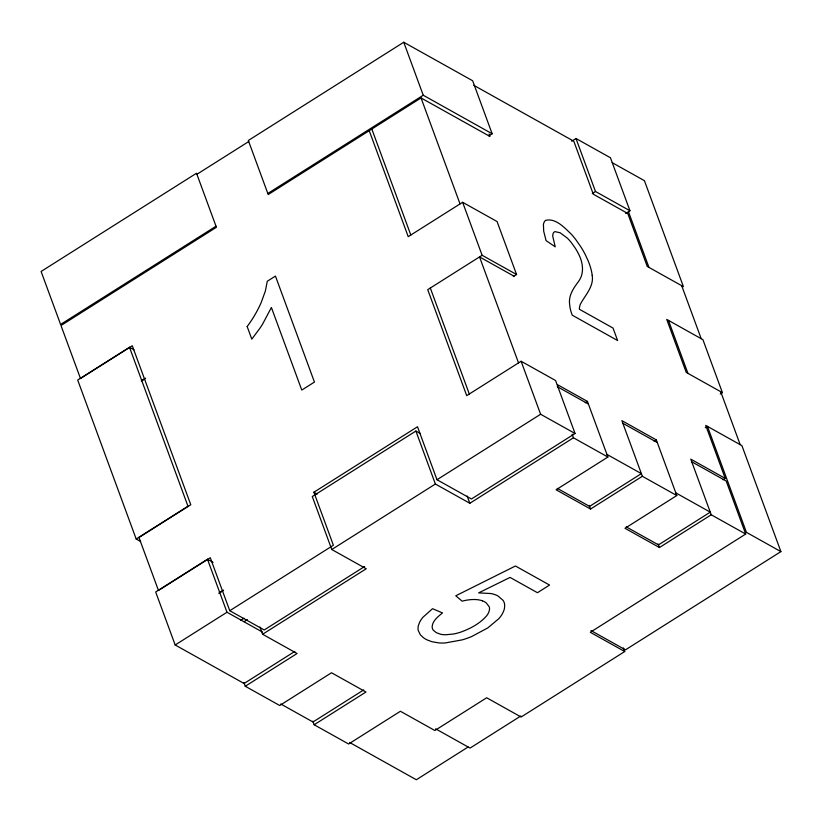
<?xml version="1.0" encoding="UTF-8"?>
<svg xmlns="http://www.w3.org/2000/svg" width="822" height="822" viewBox="0 0 822 822"><rect width="100%" height="100%" fill="white"/><g stroke="black" fill="none" stroke-linecap="round" stroke-linejoin="round"><path stroke-width="1.23" d="M488.905 135.794L492.142 133.75L472.65 80.751L403.746 42.251L248.326 140.49L268.208 194.537L421.039 97.941L489.943 136.442L489.059 134.037M196.91 174.295L248.717 141.548M216.011 226.225L60.602 324.454L41.1 271.466L196.52 173.237L216.402 227.283L60.982 325.522L80.484 378.51L132.291 345.764L190.776 504.739L138.969 537.485L158.471 590.473L210.278 557.727L229.77 610.715L264.222 629.971L364.598 566.522M267.818 193.478L423.238 95.239L492.142 133.75M133.945 349.771L129.496 347.285L77.689 380.031L136.185 539.006L140.624 541.493M141.281 380.863L145.597 378.141M141.918 380.709L145.155 378.654M513.329 276.572L516.576 274.527L497.074 221.539L462.622 202.284L408.226 236.664L369.232 130.688M571.68 141.24L575.996 138.507L610.448 157.762L629.95 210.751L625.624 213.484M516.576 274.527L482.124 255.272L427.728 289.663L466.721 395.639L521.117 361.259L555.569 380.514L575.061 433.502L471.448 498.985L436.996 479.74L417.504 426.752L313.891 492.234L333.383 545.233L229.77 610.715M592.261 193.55L595.498 191.505L629.95 210.751M136.185 539.006L187.991 506.26L129.496 347.285M213.042 562.361L207.483 559.248L155.677 591.994L175.178 644.982L244.072 683.493L294.8 651.425M420.33 433.523L415.891 431.036L312.278 496.529L331.769 549.517L366.222 568.762L262.608 634.255L259.947 627.032M219.269 592.826L223.584 590.104M218.827 593.35L223.142 590.617M175.178 644.982L226.985 612.246L262.547 632.118M436.996 479.74L540.609 414.247L575.061 433.502M331.769 549.517L435.383 484.024L469.835 503.28L573.448 437.787L607.9 457.042L556.093 489.778L590.545 509.034L642.352 476.287L676.804 495.543L624.997 528.289L659.439 547.534L711.246 514.788L745.698 534.043L590.278 632.282L624.73 651.527L521.117 717.02L486.675 697.765L434.869 730.511L400.417 711.266L348.61 744.002L314.158 724.757L312.822 721.141M240.774 620.271L244.011 618.216M585.264 402.759L587.422 401.403L607.9 457.042M244.103 621.668L247.34 619.613M243.929 682.64L245.254 686.257L297.061 653.511L262.608 634.255M720.247 394.005L722.404 392.639L702.913 339.65L666.734 319.429L686.236 372.417L722.404 392.639M654.168 441.27L656.326 439.904L676.804 495.543M705.297 427.738L707.454 426.371L746.448 532.358L780.9 551.613L625.48 649.842L591.028 630.587M363.704 689.925L312.977 721.993L280.754 703.981M314.158 724.757L365.965 692.011L331.513 672.756L279.706 705.502L245.254 686.257M723.072 479.771L725.23 478.404L705.728 425.416L741.906 445.627L780.9 551.613M468.139 747.003L416.333 779.749L349.648 742.482M520.788 716.013L470.061 748.082L435.609 728.826M482.473 600.851L484.117 601.57A36.189 18.094 -20.2 0 1 486.141 602.803L489.234 606.77A24.547 12.279 -20.2 0 1 489.378 610.201L488.956 611.722A24.989 12.494 -20.2 0 1 486.737 615.678C479.894 623.672 470.163 628.758 460.382 632.252A28.123 14.066 -20.2 0 1 453.405 634.019L445.781 634.759A24.403 12.207 -20.2 0 1 440.5 634.224L436.215 632.621L433.307 630.186A22.975 11.487 -20.2 0 1 432.156 626.539C432.701 620.487 438.208 616.51 442.513 612.924L432.536 608.691L422.909 617.291A36.476 18.238 -20.2 0 0 419.477 622.552L418.367 625.676A37.422 18.711 -20.2 0 0 418.264 630.566L420.361 634.851L423.628 637.851A59.348 29.674 -20.2 0 0 427.255 639.968L431.982 641.735L439.143 642.938A38.511 19.255 -20.2 0 0 445.144 642.968L462.149 639.886A45.251 22.626 -20.2 0 0 471.571 636.588L487.785 627.926L498.892 618.606A38.295 19.142 -20.2 0 0 502.283 613.931L503.434 611.589A43.361 21.68 -20.2 0 0 504.492 608.146L504.687 604.992A37.411 18.711 -20.2 0 0 503.105 600.409L498.081 596.032A39.6 19.8 -20.2 0 0 491.022 593.556L478.64 592.878L510.072 577.414L537.454 592.713L549.558 585.058L515.435 565.998L455.789 595.786L462.149 601.18A26.479 13.244 -20.2 0 1 472.958 599.536L474.479 599.515A26.89 13.44 -20.2 0 1 482.473 600.851M473.78 85.313L573.797 141.209L593.299 194.198L627.741 213.453L647.243 266.441L683.411 286.652L644.417 180.676L612.195 162.664M513.976 276.161L479.534 256.916L518.528 362.892M557.419 384.634L587.422 401.403M656.326 439.904L621.874 420.648L642.352 476.287M725.23 478.404L690.778 459.149L711.246 514.788M557.285 386.659L588.398 404.044M622.85 423.299L657.302 442.555M691.754 461.8L726.206 481.055L745.698 534.043M606.924 454.391L641.376 473.636L589.569 506.383L557.337 488.371M675.828 492.892L710.28 512.147L658.473 544.883L626.241 526.881M313.891 492.234L317.22 494.104M681.695 285.696L701.187 338.685M720.688 391.673L740.18 444.661M628.583 212.004L648.969 267.407M668.461 320.395L687.963 373.383M575.996 138.507L595.498 191.505M658.114 543.928L659.439 547.534M572.112 434.17L573.448 437.787M589.21 505.417L590.545 509.034M403.746 42.251L423.238 95.239M462.622 202.284L482.124 255.272M521.117 361.259L540.609 414.247M421.039 97.941L460.032 203.918M623.405 647.921L624.73 651.527M371.821 129.044L410.815 235.03M430.317 288.019L469.311 394.005M467.173 496.046L469.835 503.28M415.891 431.036L435.383 484.024M247.186 326.601L251.799 339.137L259.803 328.399A148.104 117.895 -60.8 0 0 262.639 324.032L271.394 307.49L301.777 390.07L314.446 382.066L275.452 276.089L267.284 281.247L265.372 291.019L261.221 302.475A96.945 77.165 -60.8 0 1 247.134 326.56M207.483 559.248L226.985 612.246M592.2 275.319C594.08 286.642 585.13 295.067 580.353 304.274A51.406 17.539 57.7 0 0 579.346 309.236L613.027 328.07L617.61 340.534L572.246 315.186A28.431 9.7 57.7 0 1 569.913 306.729A48.529 16.553 57.7 0 1 569.656 304.469C568.259 295.581 573.684 287.947 578.698 281.237C584.802 272.77 582.767 261.519 578.03 252.96A20.293 6.925 57.7 0 0 575.359 248.285L571.475 242.798A21.989 7.501 57.7 0 0 567.283 238.082L560.142 232.77L555.035 231.64A22.256 7.593 57.7 0 0 553.679 232.554A22.749 7.758 57.7 0 0 553.216 233.345A21.896 7.47 57.7 0 0 552.733 236.191L555.24 246.826L546.075 240.62L543.691 231.198L543.424 224.56A33.014 11.261 57.7 0 1 544.431 221.683A34.894 11.909 57.7 0 1 545.767 220.306C555.919 217.943 564.663 227.889 571.372 234.26A34.545 11.785 57.7 0 1 575.862 239.705L580.979 247.062A32.695 11.159 57.7 0 1 585.264 254.573L588.09 260.697A40.71 13.892 57.7 0 1 589.302 263.8A39.302 13.409 57.7 0 1 592.179 275.298"/></g></svg>
